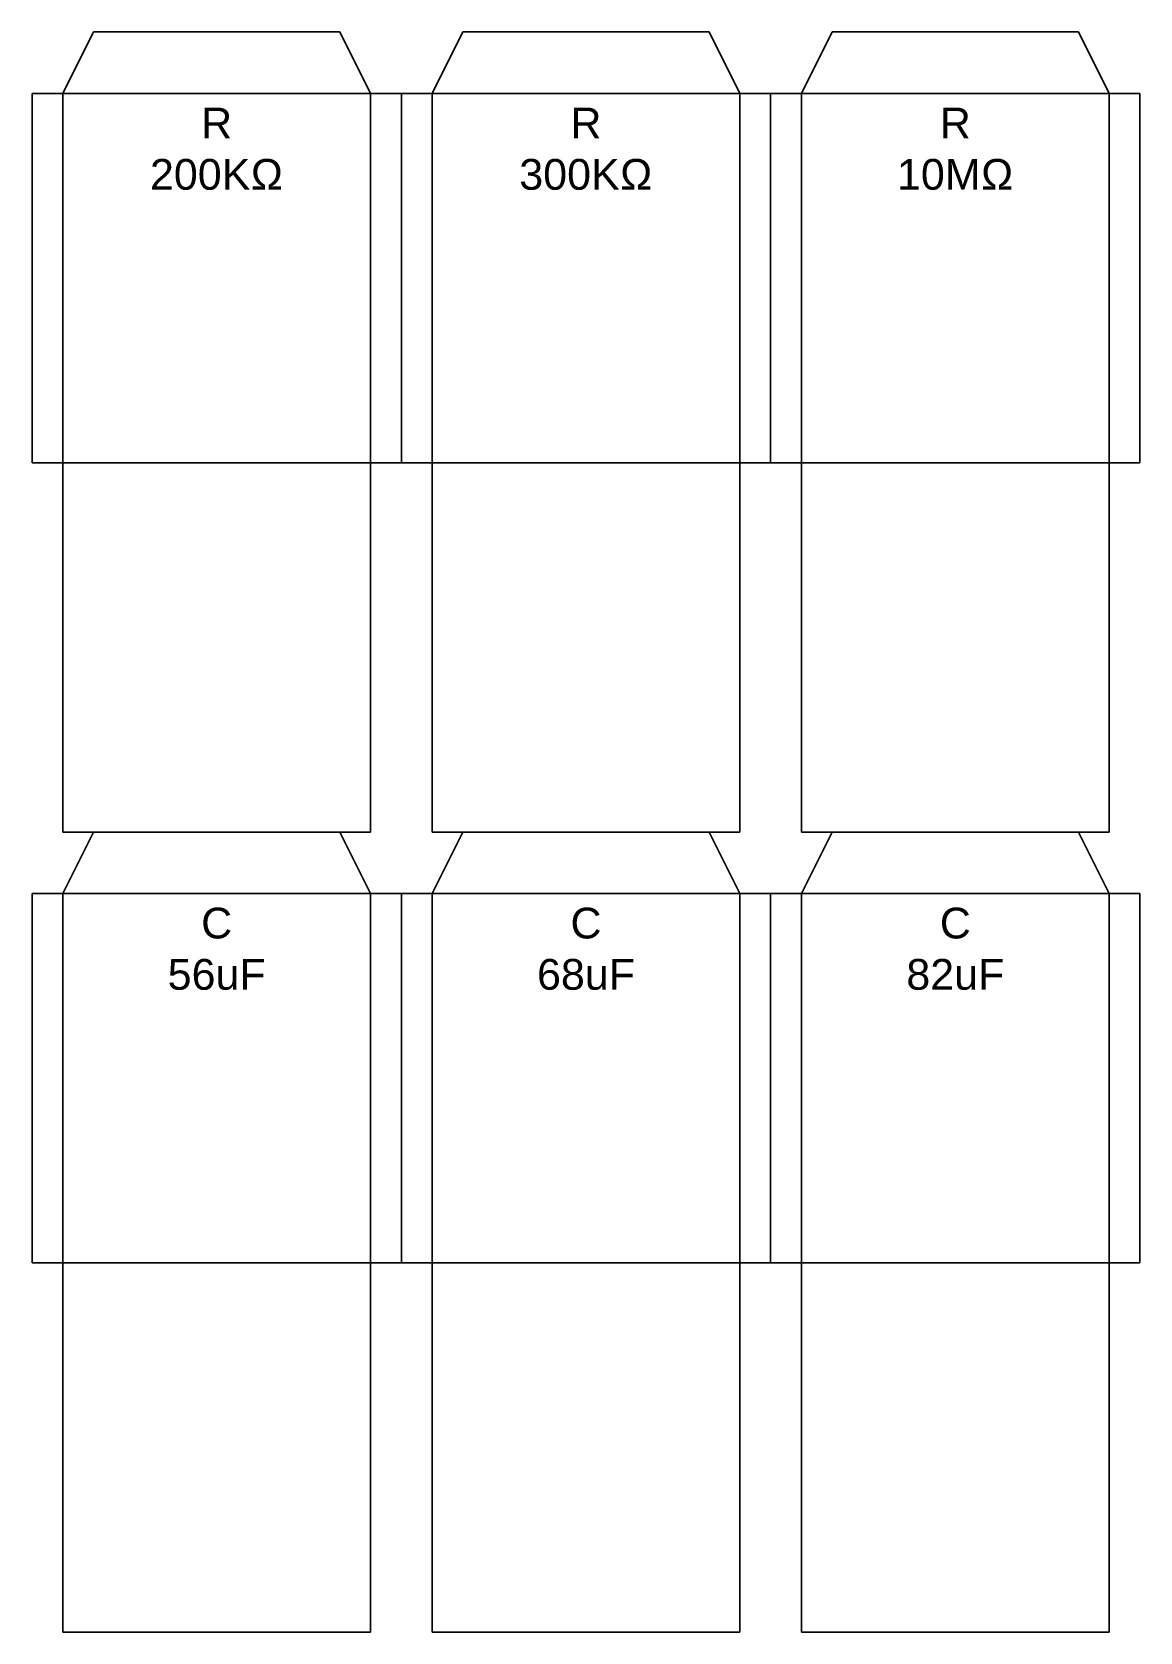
# Model space of a CAD drawing. Header units: millimetres. Extents: x 10 to 190, y 10 to 270.
import ezdxf

# ---------------------------------------------------------------- set-up
doc = ezdxf.new("R2010")
doc.units = ezdxf.units.MM
doc.layers.add('layer 1', color=7, linetype='Continuous', lineweight=25)
doc.styles.add('textstyle0', font='')
doc.styles.add('textstyle1', font='')
doc.styles.add('textstyle2', font='')
doc.styles.add('textstyle3', font='')
doc.styles.add('textstyle4', font='')
doc.styles.add('textstyle5', font='')
doc.styles.get('textstyle0').set_extended_font_data('Arial')
doc.styles.get('textstyle1').set_extended_font_data('Arial')
doc.styles.get('textstyle2').set_extended_font_data('Arial')
doc.styles.get('textstyle3').set_extended_font_data('Arial')
doc.styles.get('textstyle4').set_extended_font_data('Arial')
doc.styles.get('textstyle5').set_extended_font_data('Arial')

# ---------------------------------------------------------------- blocks, each defined once
blk = doc.blocks.new('Blok 1')
at = {"layer": 'layer 1'}
for p, q in [((5, 0), (10, 10)), ((10, 10), (50, 10)), ((50, 10), (55, 0)), ((0, -60), (0, 0)), ((0, 0), (5, 0)), ((5, -60), (5, 0)), ((5, 0), (55, 0)), ((55, 0), (55, -60)), ((55, 0), (60, 0)), ((60, 0), (60, -60)), ((5, -60), (0, -60)), ((5, -120), (5, -60)), ((5, -60), (55, -60)), ((55, -60), (55, -120)), ((60, -60), (55, -60)), ((55, -120), (5, -120))]:
    blk.add_line(p, q, dxfattribs=at)

msp = doc.modelspace()

# ---------------------------------------------------------------- block references
at = {"layer": 'layer 1'}
for p in [(10, 260), (70, 260), (130, 260), (10, 130), (70, 130), (130, 130)]:
    msp.add_blockref('Blok 1', p, dxfattribs=at)

# ---------------------------------------------------------------- texts
at = {"layer": 'layer 1', "char_height": 2.5, "attachment_point": 5}
for s, insert, style in [('\\H5;R\\P200KΩ', (40, 251), 'textstyle3'), ('\\H5;R\\P300KΩ', (100, 251), 'textstyle4'), ('\\H5;R\\P10MΩ', (160, 251), 'textstyle5'), ('\\H5;C\\P56uF', (40, 121), 'textstyle0'), ('\\H5;C\\P68uF', (100, 121), 'textstyle1'), ('\\H5;C\\P82uF', (160, 121), 'textstyle2')]:
    msp.add_mtext(s, dxfattribs=dict(at, insert=insert, style=style))

doc.saveas('drawing.dxf')
